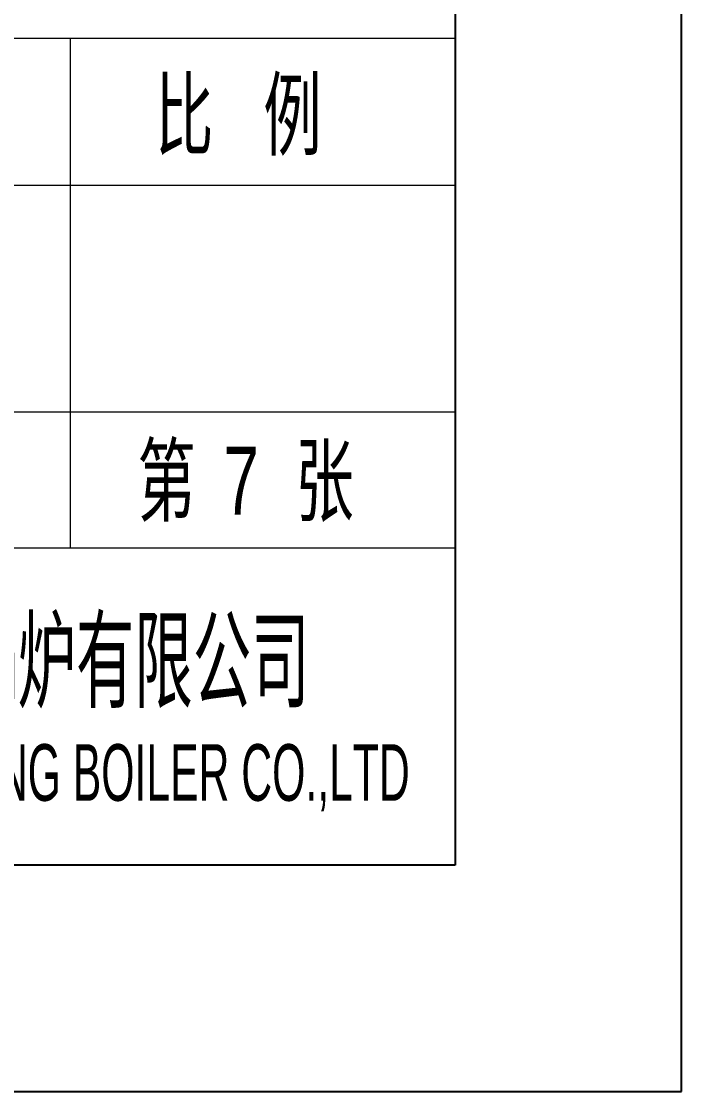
# Model space of a CAD drawing. Header units: millimetres. Extents: x 6786 to 7380, y -302 to 118.
# Drawn here: x 7350.69 to 7379.84, y -301.98 to -254.75 of the extents above; entities that cross this region are included whole.
import ezdxf

# ---------------------------------------------------------------- set-up
doc = ezdxf.new("R2010")
doc.units = ezdxf.units.MM
doc.linetypes.add('XKITLINE00', pattern=[0])
doc.styles.add('STYLE_2', font='arial.ttf', dxfattribs={"height": 0.2})
doc.styles.add('STYLE_3', font='arial.ttf', dxfattribs={"height": 0.2})

msp = doc.modelspace()

# ---------------------------------------------------------------- linework, layer by layer
at = {"color": 1, "linetype": 'XKITLINE00'}
for p, q in [((7379.843, -301.984), (7379.843, 118.016)), ((6785.843, -301.984), (7379.843, -301.984))]:
    msp.add_line(p, q, dxfattribs=at)
at = {"color": 0, "linetype": 'XKITLINE00'}
for p, q in [((7369.843, 108.016), (7369.843, -291.984)), ((7369.843, -291.984), (6810.843, -291.984))]:
    msp.add_line(p, q, dxfattribs=at)
at = {"color": 0, "linetype": 'XKITLINE00', "lineweight": 0}
for p, q in [((7369.843, -245.484), (7369.843, -291.984)), ((7369.843, -291.984), (7369.843, -246.009)), ((7318.843, -277.984), (7369.843, -277.984)), ((7189.843, -291.984), (7369.843, -291.984)), ((7369.843, -291.984), (7189.843, -291.984))]:
    msp.add_line(p, q, dxfattribs=at)
at = {"color": 1, "linetype": 'XKITLINE00', "lineweight": 0}
for p, q in [((7318.843, -255.484), (7369.843, -255.484)), ((7352.843, -255.484), (7352.843, -277.984)), ((7318.843, -261.984), (7369.843, -261.984)), ((7318.843, -271.984), (7369.843, -271.984))]:
    msp.add_line(p, q, dxfattribs=at)
at = {"color": 2, "linetype": 'XKITLINE00', "lineweight": 0}
msp.add_line((7369.843, -255.984), (7369.843, -255.984), dxfattribs=at)

# ---------------------------------------------------------------- texts
at = {"color": 3, "lineweight": 0, "style": 'STYLE_2'}
for s, width, p in [('比   例', 0.63, (7356.594, -260.352)), ('第      张', 0.63, (7355.811, -276.506)), ('7', 0.675, (7359.611, -276.513))]:
    msp.add_text(s, height=3, dxfattribs=dict(at, width=width)).set_placement(p)
at = {"color": 5, "lineweight": 0, "style": 'STYLE_3', "width": 0.54}
for s, height, p in [('东方菱日锅炉有限公司', 3.5, (7337.635, -284.681)), ('MHPS DONGFANG BOILER CO.,LTD', 2.5, (7335.569, -289.15))]:
    msp.add_text(s, height=height, dxfattribs=at).set_placement(p)

doc.saveas('drawing.dxf')
